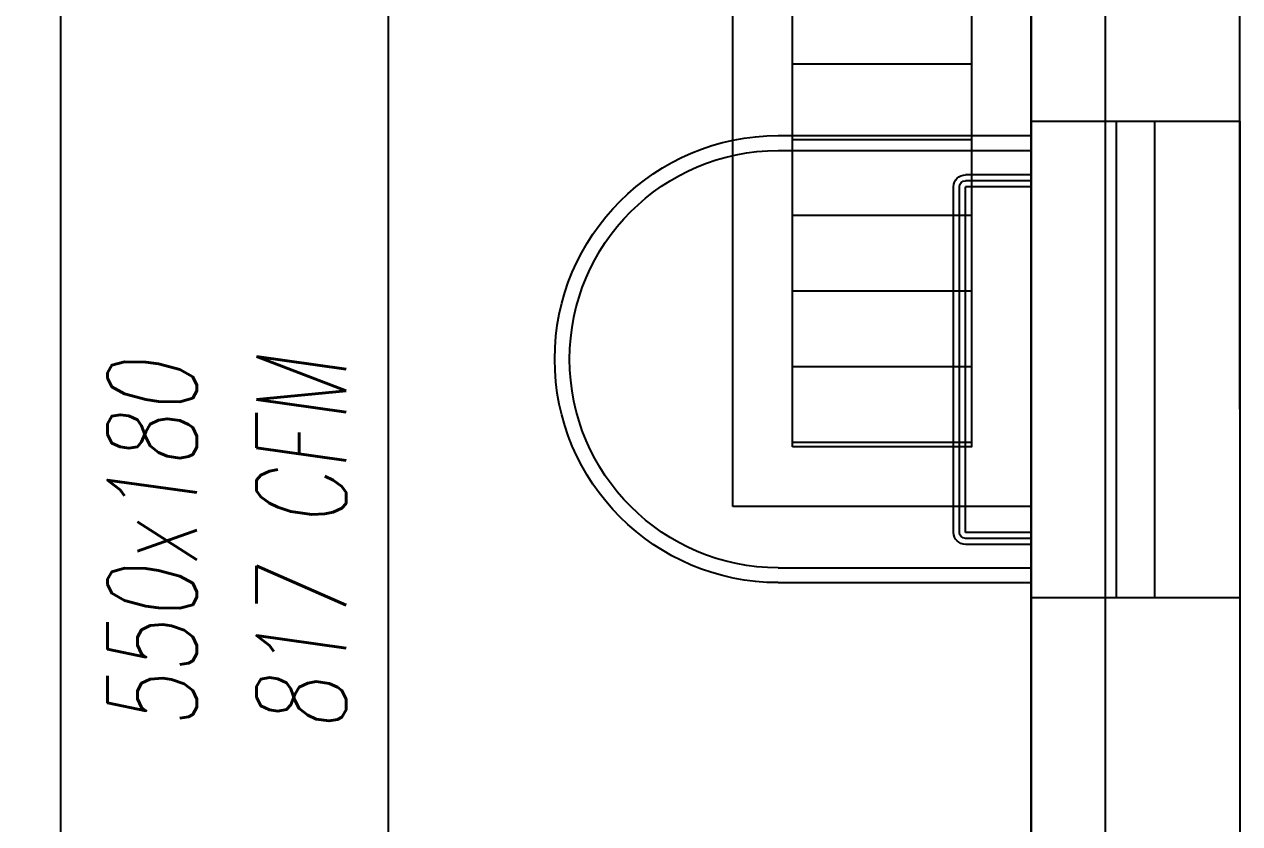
# Model space of a CAD drawing. Extents: x 226317 to 226469, y 8188101 to 8188260.
# Drawn here: x 226394.039 to 226396.077, y 8188233.527 to 8188234.869 of the extents above; entities that cross this region are included whole.
import ezdxf

# ---------------------------------------------------------------- set-up
doc = ezdxf.new("R2010")
doc.units = 0
doc.header["$LTSCALE"] = 15
for name, pattern in [('HIDDEN', [0.375, 0.25, -0.125]), ('HIDDEN2', [0.1875, 0.125, -0.0625]), ('PHANTOM', [2.5, 1.25, -0.25, 0.25, -0.25, 0.25, -0.25]), ('PHANTOM2', [1.25, 0.625, -0.125, 0.125, -0.125, 0.125, -0.125])]:
    doc.linetypes.add(name, pattern=pattern)
doc.layers.get('0').update_dxf_attribs({"color": 250})
for name, color, linetype in [('A-BARANDAS', 250, 'Continuous'), ('A-EJES', 250, 'PHANTOM'), ('A-PROYECCIONES', 250, 'HIDDEN2'), ('A-SANITARIOS', 250, 'Continuous'), ('A_20_Barandas', 250, 'Continuous'), ('DESAGUE', 250, 'Continuous'), ('L12 Texto', 12, 'Continuous'), ('L3 Equipos y Ductos', 160, 'Continuous')]:
    doc.layers.add(name, color=color, linetype=linetype)
doc.layers.add('A-MUROS', color=252, linetype='Continuous', lineweight=30)
doc.layers.add('Pavco', color=250, linetype='Continuous', lineweight=0)
doc.styles.add('JNV ING', font='romans.shx', dxfattribs={"width": 0.7, "oblique": 8, "height": 0.15})

# ---------------------------------------------------------------- blocks, each defined once
blk = doc.blocks.new('EJES 1P')
at = {"layer": 'A-EJES', "linetype": 'PHANTOM2'}
blk.add_lwpolyline([(48.7843, -18.1511), (48.7843, -12.2918)], dxfattribs=at)
blk = doc.blocks.new('A$C59BA0E3C')
at = {"layer": 'A-BARANDAS', "ltscale": 0.5}
for points in [[(-0.3756, 0.4242), (-0.3756, 0.0004)], [(-0.3506, 0.4242), (-0.3506, 0.0004)], [(0.3494, 0.4242), (0.3494, 0.0004)], [(0.3744, 0.4242), (0.3744, 0.0004)]]:
    blk.add_lwpolyline(points, dxfattribs=at)
for radius in [0.375, 0.35]:
    blk.add_arc((-0.0006, 0.4242), radius, 0, 180, dxfattribs=at)
blk = doc.blocks.new('ESCALERA')
at = {"layer": 'A_20_Barandas', "linetype": 'Continuous', "ltscale": 0.3}
for p, q in [((0.29, 0.13), (-0.29, 0.13)), ((-0.31, 0), (-0.31, 0.11)), ((-0.3, 0), (-0.3, 0.11)), ((0.29, 0.12), (-0.29, 0.12)), ((-0.29, 0), (-0.29, 0.11)), ((0.29, 0.11), (-0.29, 0.11)), ((0.29, 0), (0.29, 0.11)), ((0.3, 0), (0.3, 0.11)), ((0.31, 0), (0.31, 0.11))]:
    blk.add_line(p, q, dxfattribs=at)
for centre, radius, start, end in [((-0.29, 0.11), 0.02, 90, 180), ((0.29, 0.11), 0.02, 0, 90), ((-0.29, 0.11), 0.01, 90, 180), ((0.29, 0.11), 0.01, 0, 90)]:
    blk.add_arc(centre, radius, start, end, dxfattribs=at)
blk = doc.blocks.new('BOMBAS-28.02.2025')
at = {"layer": 'DESAGUE'}
h = blk.add_hatch(dxfattribs=at)
h.set_pattern_fill('ANSI31', color=256, scale=0.04, angle=135)
h.set_pattern_definition([(180, (-2995.80736, -962.81477), (-4e-17, -0.127), [])])
h.paths.add_polyline_path([(6.11, -3.95), (5.81, -3.95), (5.81, -8.75), (6.11, -8.75)])
at = {"layer": 'A-SANITARIOS'}
for points in [[(6.56, -9.0035), (6.21, -9.0034), (6.21, -8.2035), (6.56, -8.2035)], [(6.4171, -9.0035), (6.3534, -9.0035), (6.3534, -8.2035), (6.4171, -8.2035)]]:
    blk.add_lwpolyline(points, close=True, dxfattribs=at)
at = {"layer": 'DESAGUE', "linetype": 'HIDDEN', "elevation": 0}
blk.add_lwpolyline([(6.21, -3.85), (6.21, -8.85), (5.71, -8.85), (5.71, -3.85)], close=True, dxfattribs=at)
at = {"layer": 'DESAGUE', "elevation": 0}
blk.add_lwpolyline([(5.81, -8.75), (5.81, -3.95), (6.11, -3.95), (6.11, -8.75)], close=True, dxfattribs=at)
at = {"xscale": -1, "rotation": 90}
blk.add_blockref('A$C59BA0E3C', (6.2104, -8.6034, 0), dxfattribs=at)
at = {"layer": 'Pavco', "xscale": -1, "rotation": 90}
blk.add_blockref('ESCALERA', (6.2101, -8.6035, 0), dxfattribs=at)
blk = doc.blocks.new('A$C9a7b12d3')
at = {"layer": 'L3 Equipos y Ductos'}
blk.add_lwpolyline([(2.398, -9.8994), (2.448, -10.1994), (2.448, -15.8883), (2.998, -15.8883), (2.998, -10.1994), (3.048, -9.8994)], dxfattribs=at)
at = {"layer": 'L12 Texto', "ltscale": 1.5, "insert": (2.5268, -15.3119), "char_height": 0.15, "attachment_point": 1, "rotation": 90, "style": 'JNV ING'}
blk.add_mtext_dynamic_manual_height_columns('\\pxqc;550x180\\P817 CFM', width=1.994855, gutter_width=0.75, heights=[0], dxfattribs=at)

msp = doc.modelspace()

# ---------------------------------------------------------------- linework, layer by layer
at = {"transparency": 33554559}
msp.add_lwpolyline([(226396.077, 8188236.385), (226396.0771, 8188232.0596), (226404.0271, 8188232.0596), (226404.0271, 8188236.385)], close=True, dxfattribs=at)
at = {"layer": 'A-MUROS'}
msp.add_lwpolyline([(226392.0515, 8188247.9096), (226395.6771, 8188247.9096), (226395.6771, 8188243.0599), (226393.0515, 8188243.0598), (226393.0515, 8188242.9098), (226398.3771, 8188242.9096), (226398.3771, 8188240.91), (226395.7271, 8188240.91), (226395.7271, 8188232.0596), (226389.8671, 8188232.0596), (226389.8671, 8188242.9097), (226392.0515, 8188242.9101), (226392.0515, 8188245.11), (226394.6771, 8188245.11), (226394.6771, 8188245.2594)], dxfattribs=at)

# ---------------------------------------------------------------- block references
msp.add_blockref('BOMBAS-28.02.2025', (226389.5171, 8188242.9096))
at = {"layer": 'A-PROYECCIONES'}
msp.add_blockref('EJES 1P', (226347.0678, 8188248.1096), dxfattribs=at)
at = {"layer": 'L3 Equipos y Ductos'}
msp.add_blockref('A$C9a7b12d3', (226391.6515, 8188248.3096), dxfattribs=at)

doc.saveas('drawing.dxf')
